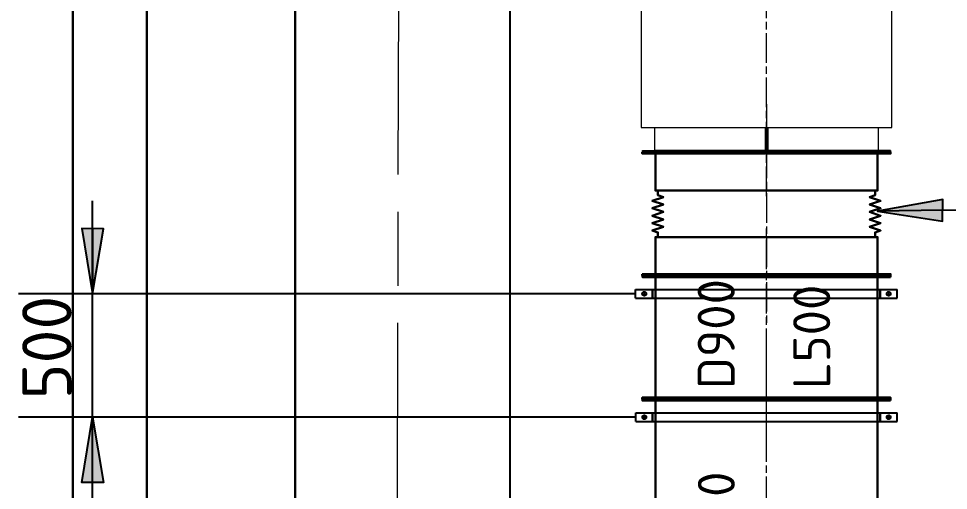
# Model space of a CAD drawing. Header units: inches. Extents: x 0 to 63075, y 0 to 44550.
# Drawn here: x 9655 to 13422, y 23420 to 25329 of the extents above; entities that cross this region are included whole.
import ezdxf

# ---------------------------------------------------------------- set-up
doc = ezdxf.new("R2010")
doc.units = ezdxf.units.IN
doc.header["$MEASUREMENT"] = 0
doc.linetypes.add('ACAD_ISO08W100', pattern=[36, 24, -3, 6, -3])
for name, color, linetype in [('PDF2_Geometry', 7, 'Continuous'), ('PDF_AXES', 7, 'Continuous'), ('PDF_Symbol (Howden)', 7, 'Continuous'), ('PDF_Text', 7, 'Continuous')]:
    doc.layers.add(name, color=color, linetype=linetype)
doc.styles.add('PDF ISOCPEUR', font='isocpeur.ttf')

# ---------------------------------------------------------------- blocks, each defined once
blk = doc.blocks.new('1693 Drift')
at = {"linetype": 'ACAD_ISO08W100', "lineweight": 0, "ltscale": 50}
blk.add_lwpolyline([(-181362.7, -30251.1), (-181299.2, -6896.2)], dxfattribs=at)
at = {"layer": 'PDF2_Geometry', "color": 252, "lineweight": 25, "true_color": 0x939598}
blk.add_lwpolyline([(-181766.3, -17046.7), (-181766.3, -17034), (-181766.3, -17046.7), (-181766.3, -17784), (-182668.9, -17784), (-182668.9, -17787.1), (-181766.3, -17787.1), (-181766.3, -28385.7), (-181766.3, -17787.1)], dxfattribs=at)
at = {"layer": 'PDF2_Geometry', "color": 253, "lineweight": 25, "true_color": 0x999999}
for points in [[(-182367, -28388.8), (-182367, -17046.7)], [(-182665.7, -29901.6), (-182668.9, -17787.1)], [(-181766.3, -28385.7), (-181766.3, -26977.8), (-181766.3, -26927), (-181766.3, -23974.6), (-181766.3, -26927), (-181766.3, -26977.8)]]:
    blk.add_lwpolyline(points, close=True, dxfattribs=at)
blk.add_lwpolyline([(-180895.6, -18162.1), (-180895.6, -27883.5)], dxfattribs=at)
blk = doc.blocks.new('FAN_MOTOR_TOP')
for p, q in [((21676, -18540.6), (21770, -18540.6)), ((21676, -18548.6), (21770, -18548.6))]:
    blk.add_line(p, q)
at = {"linetype": 'ACAD_ISO08W100', "lineweight": 0, "ltscale": 5}
blk.add_lwpolyline([(21954.1, -18544.6), (18083, -18544.6)], dxfattribs=at)
at = {"layer": 'PDF_AXES', "lineweight": 20}
blk.add_lwpolyline([(20486.1, -19052, -0.004834), (20495.9, -19051.9, -0.004915), (20505.9, -19052), (20505.9, -19052), (21646.1, -19052, -0.004834), (21656, -19051.9, -0.004915), (21665.9, -19052), (21666, -19052), (21676, -19052), (21676, -18037.2), (20475.9, -18037.2), (20475.9, -19052), (20485.9, -19052)], format="xyb", close=True, dxfattribs=at)
for points in [[(21770, -18041.7), (21776, -18041.7)], [(21770, -18041.7), (21770, -18997.5)], [(21776, -18041.7), (21776, -19047.5), (21770, -19047.5), (21770, -18041.7), (21776, -18041.7)], [(21676, -18091.7), (21770, -18091.7)], [(21770, -18997.5), (21676, -18997.5)], [(21646.1, -19052), (21646, -19052), (21646.1, -19052)]]:
    blk.add_lwpolyline(points, dxfattribs=at)
blk = doc.blocks.new('FAN_DUCT_500')
at = {"lineweight": 30}
for p, q in [((39079.8, -18994.6), (39079.8, -18094.6)), ((39079.8, -18094.6), (39567.8, -18094.6)), ((39567.8, -18094.6), (39567.8, -18994.6)), ((39079.8, -18994.6), (39567.8, -18994.6))]:
    blk.add_line(p, q, dxfattribs=at)
at = {"linetype": 'ACAD_ISO08W100', "lineweight": 0, "ltscale": 5}
blk.add_lwpolyline([(39767.8, -18544.6), (38879.8, -18544.6)], dxfattribs=at)
at = {"layer": 'PDF_AXES', "lineweight": 30}
for points in [[(39079.8, -18041.6), (39073.8, -18041.6), (39073.8, -19047.6), (39079.8, -19047.6)], [(39573.8, -18041.6), (39567.8, -18041.6), (39567.8, -19047.6), (39573.8, -19047.6)]]:
    blk.add_lwpolyline(points, close=True, dxfattribs=at)
at = {"layer": 'PDF_Text', "char_height": 150, "attachment_point": 4, "rotation": 180, "style": 'PDF ISOCPEUR'}
for s, insert in [('L500', (39533.2, -18361.4)), ('D900', (39533.2, -18748.4))]:
    blk.add_mtext(s, dxfattribs=dict(at, insert=insert))
blk = doc.blocks.new('FAN_DUCT_FLEX')
at = {"lineweight": 30}
for p, q in [((42270.5, -18994.6), (42270.5, -18094.6)), ((42758.5, -18094.6), (42758.5, -18994.6))]:
    blk.add_line(p, q, dxfattribs=at)
for points in [[(42270.5, -18994.6), (42420.5, -18994.6), (42420.5, -18094.6), (42270.5, -18094.6)], [(42420.5, -18104.6), (42439.5, -18104.6), (42447, -18082.1), (42462, -18127.1), (42477, -18082.1), (42492, -18127.1), (42507, -18082.1), (42522, -18127.1), (42537, -18082.1), (42552, -18127.1), (42567, -18082.1), (42582, -18127.1), (42589.5, -18104.6), (42608.5, -18104.6)], [(42758.5, -18994.6), (42608.5, -18994.6), (42608.5, -18094.6), (42758.5, -18094.6)], [(42420.5, -18984.6), (42439.5, -18984.6), (42447, -19007.1), (42462, -18962.1), (42477, -19007.1), (42492, -18962.1), (42507, -19007.1), (42522, -18962.1), (42537, -19007.1), (42552, -18962.1), (42567, -19007.1), (42582, -18962.1), (42589.5, -18984.6), (42608.5, -18984.6)]]:
    blk.add_lwpolyline(points, dxfattribs=at)
at = {"linetype": 'ACAD_ISO08W100', "lineweight": 0, "ltscale": 5}
blk.add_lwpolyline([(42958.5, -18544.6), (42070.5, -18544.6)], dxfattribs=at)
at = {"layer": 'PDF_AXES', "lineweight": 30}
for points in [[(42270.5, -18041.6), (42264.5, -18041.6), (42264.5, -19047.6), (42270.5, -19047.6)], [(42764.5, -18041.6), (42758.5, -18041.6), (42758.5, -19047.6), (42764.5, -19047.6)]]:
    blk.add_lwpolyline(points, close=True, dxfattribs=at)
blk = doc.blocks.new('FAN_DUCT_1500')
at = {"lineweight": 30}
for p, q in [((35413.6, -18994.6), (35413.6, -18094.6)), ((35413.6, -18094.6), (36901.6, -18094.6)), ((36901.6, -18094.6), (36901.6, -18994.6)), ((35413.6, -18994.6), (36901.6, -18994.6))]:
    blk.add_line(p, q, dxfattribs=at)
at = {"linetype": 'ACAD_ISO08W100', "lineweight": 0, "ltscale": 5}
blk.add_lwpolyline([(37101.6, -18544.6), (35213.6, -18544.6)], dxfattribs=at)
at = {"layer": 'PDF_AXES', "lineweight": 30}
for points in [[(35413.6, -18041.6), (35407.6, -18041.6), (35407.6, -19047.6), (35413.6, -19047.6)], [(36907.6, -18041.6), (36901.6, -18041.6), (36901.6, -19047.6), (36907.6, -19047.6)]]:
    blk.add_lwpolyline(points, close=True, dxfattribs=at)
at = {"layer": 'PDF_Text', "insert": (36790.7, -18730.3), "char_height": 150, "attachment_point": 4, "rotation": 180, "style": 'PDF ISOCPEUR'}
blk.add_mtext('D900, L1500', dxfattribs=at)

msp = doc.modelspace()

# ---------------------------------------------------------------- linework, layer by layer
for p, q in [((9955.3, 22362.6), (9955.3, 24592.2)), ((12155.2, 24198.1), (12155.2, 24233.1)), ((12155.2, 24233.1), (13215.2, 24233.1)), ((12223.3, 24198.1), (12223.3, 24233.1)), ((12225.3, 24198.1), (12225.3, 24233.1)), ((13145.2, 24198.1), (13145.2, 24233.1)), ((13147.2, 24198.1), (13147.2, 24233.1)), ((13215.2, 24198.1), (13215.2, 24233.1)), ((12155.2, 24215.6), (9655.2, 24215.6)), ((12155.2, 24198.1), (13215.2, 24198.1)), ((12155.3, 23698.1), (12155.3, 23733.1)), ((12155.3, 23733.1), (13215.3, 23733.1)), ((12223.3, 23698.1), (12223.3, 23733.1)), ((12225.3, 23698.1), (12225.3, 23733.1)), ((13145.2, 23698.1), (13145.2, 23733.1)), ((13147.2, 23698.1), (13147.2, 23733.1)), ((13215.3, 23698.1), (13215.3, 23733.1)), ((12155.3, 23715.6), (9655.3, 23715.6)), ((12155.3, 23698.1), (13215.3, 23698.1))]:
    msp.add_line(p, q)
at = {"linetype": 'ACAD_ISO08W100', "lineweight": 0, "ltscale": 5}
for points in [[(12190.2, 24226.4), (12190.2, 24215.6), (12190.2, 24204.7)], [(13180.2, 24226.4), (13180.2, 24215.6), (13180.2, 24204.7)], [(12179.4, 24215.6), (12190.2, 24215.6), (12201.1, 24215.6)], [(13169.4, 24215.6), (13180.2, 24215.6), (13191.1, 24215.6)], [(12179.4, 23715.6), (12190.3, 23715.6), (12201.1, 23715.6)], [(12190.3, 23726.4), (12190.3, 23715.6), (12190.3, 23704.8)], [(13169.4, 23715.6), (13180.3, 23715.6), (13191.1, 23715.6)], [(13180.3, 23726.4), (13180.3, 23715.6), (13180.3, 23704.8)]]:
    msp.add_lwpolyline(points, dxfattribs=at)
for centre in [(12190.2, 24215.6), (13180.2, 24215.6), (12190.3, 23715.6), (13180.3, 23715.6)]:
    msp.add_circle(centre, 8)
at = {"layer": 'PDF_Symbol (Howden)', "lineweight": 25}
for points in [[(15603.3, 24552.6), (13399.2, 24553.3), (13135.3, 24549.4), (13398.8, 24509.4), (13399.7, 24597.2), (13135.3, 24549.4)], [(9955.3, 24479.5), (9955.3, 24479.5), (9955.3, 24215.6), (9999.2, 24479), (9911.4, 24480), (9955.3, 24215.6)], [(9955.3, 23451.7), (9955.3, 23451.7), (9955.3, 23715.6), (9999.2, 23452.1), (9911.4, 23451.2), (9955.3, 23715.6)]]:
    msp.add_lwpolyline(points, dxfattribs=at)
at = {"layer": 'PDF_Symbol (Howden)', "lineweight": 25, "transparency": 33554559}
for points in [[(13399.7, 24597.2), (13399.7, 24597.2), (13398.8, 24509.4), (13135.3, 24549.4)], [(9911.4, 24480), (9911.4, 24480), (9999.2, 24479), (9955.3, 24215.6)], [(9911.4, 23451.2), (9911.4, 23451.2), (9999.2, 23452.1), (9955.3, 23715.6)]]:
    msp.add_solid(points, dxfattribs=at)

# ---------------------------------------------------------------- block references
msp.add_blockref('1693 Drift', (192541.7, 49549))
for name, p, rotation in [('FAN_MOTOR_TOP', (31229.9, 46565.1), 270), ('FAN_DUCT_FLEX', (-5859.4, -17975.4), 89.99999999999999), ('FAN_DUCT_500', (31231, 63362.4), 269.9983570668674), ('FAN_DUCT_1500', (31229.9, 59196.7), 270)]:
    msp.add_blockref(name, p, dxfattribs=dict(rotation=rotation))

# ---------------------------------------------------------------- texts
at = {"layer": 'PDF_Text', "insert": (9869.8, 23787.8), "char_height": 200, "attachment_point": 7, "rotation": 90, "style": 'PDF ISOCPEUR'}
msp.add_mtext('500', dxfattribs=at)

doc.saveas('drawing.dxf')
